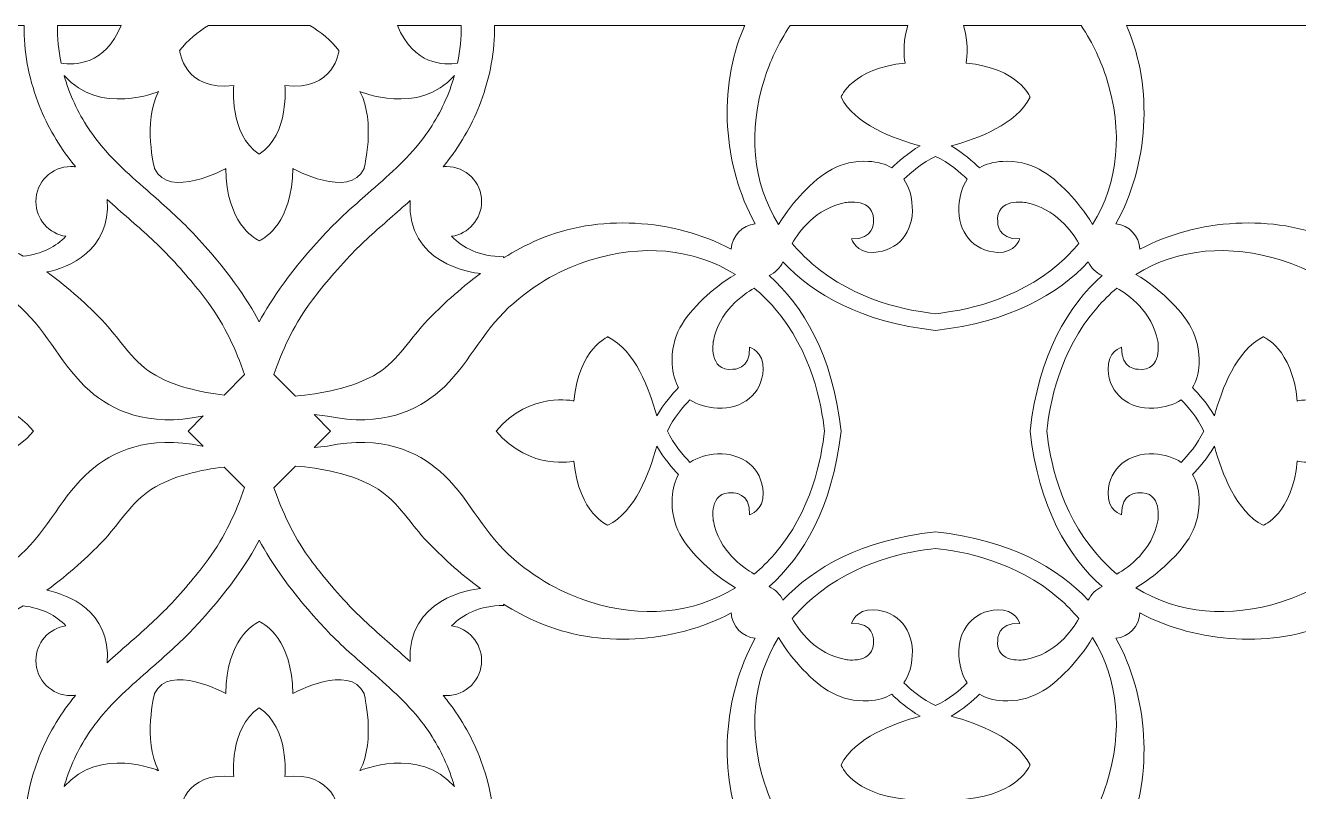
# Model space of a CAD drawing. Header units: millimetres. Extents: x -1200 to 1200, y -590 to 590.
# Drawn here: x -721 to -24, y 171 to 590 of the extents above; entities that cross this region are included whole.
import ezdxf

# ---------------------------------------------------------------- set-up
doc = ezdxf.new("R2010")
doc.units = ezdxf.units.MM
doc.header["$MEASUREMENT"] = 0
doc.layers.add('Layer 1', color=7, linetype='Continuous')

msp = doc.modelspace()

# ---------------------------------------------------------------- linework, layer by layer
at = {"layer": 'Layer 1', "color": 250, "lineweight": 20}
for points, knots in [([(-721.4459, 589.9783), (-721.4459, 589.9783), (-850.8181, 589.9783), (-850.8181, 589.9783), (-850.8181, 589.9783), (-850.2752, 588.7413), (-850.2752, 588.7413), (-835.7664, 555.27), (-838.8863, 511.9457), (-857.3866, 479.866), (-851.2138, 478.6219), (-846.426, 473.5326), (-845.6358, 467.2023), (-813.8704, 484.3388), (-772.0494, 486.8849), (-739.5324, 472.7819), (-733.4368, 470.1402), (-727.5884, 467.0619), (-722.0328, 463.7234), (-711.4188, 464.8515), (-703.9199, 469.0731), (-698.6175, 474.5997), (-707.9002, 475.9466), (-715.0311, 483.937), (-715.0311, 493.5927), (-715.0311, 504.1923), (-706.4388, 512.787), (-695.8423, 512.787), (-694.9799, 512.787), (-694.1307, 512.73), (-693.2989, 512.6202), (-694.207, 513.7117), (-695.0989, 514.8184), (-695.9714, 515.9445), (-703.6493, 525.8433), (-709.7185, 536.8153), (-714.008, 548.2592), (-719.0938, 561.8241), (-721.6626, 576.0574), (-721.4459, 589.9783)], [0, 0, 0, 0, 0.07692308, 0.07692308, 0.07692308, 0.15384615, 0.15384615, 0.15384615, 0.23076923, 0.23076923, 0.23076923, 0.30769231, 0.30769231, 0.30769231, 0.38461538, 0.38461538, 0.38461538, 0.46153846, 0.46153846, 0.46153846, 0.53846154, 0.53846154, 0.53846154, 0.61538462, 0.61538462, 0.61538462, 0.69230769, 0.69230769, 0.69230769, 0.76923077, 0.76923077, 0.76923077, 0.84615385, 0.84615385, 0.84615385, 0.92307692, 0.92307692, 0.92307692, 1, 1, 1, 1]), ([(-668.3338, 589.9783), (-668.3338, 589.9783), (-703.2335, 589.9783), (-703.2335, 589.9783), (-703.3626, 583.1882), (-702.6874, 576.2801), (-701.2544, 569.4209), (-693.9151, 568.189), (-677.2555, 568.1392), (-668.3338, 589.9783)], [0, 0, 0, 0, 0.33333333, 0.33333333, 0.33333333, 0.66666667, 0.66666667, 0.66666667, 1, 1, 1, 1]), ([(-565.0372, 589.9783), (-565.0372, 589.9783), (-620.4995, 589.9783), (-620.4995, 589.9783), (-626.3918, 586.3874), (-632.0653, 581.8851), (-636.3558, 576.3218), (-636.3558, 576.3218), (-634.1633, 553.8367), (-606.7493, 557.1265), (-606.7493, 557.1265), (-609.4585, 530.5501), (-592.7694, 519.4682), (-576.0802, 530.5501), (-578.7873, 557.1265), (-578.7873, 557.1265), (-551.3745, 553.8367), (-549.182, 576.3218), (-549.182, 576.3218), (-553.4725, 581.8851), (-559.1439, 586.3874), (-565.0372, 589.9783)], [0, 0, 0, 0, 0.14285714, 0.14285714, 0.14285714, 0.28571429, 0.28571429, 0.28571429, 0.42857143, 0.42857143, 0.42857143, 0.57142857, 0.57142857, 0.57142857, 0.71428571, 0.71428571, 0.71428571, 0.85714286, 0.85714286, 0.85714286, 1, 1, 1, 1]), ([(-482.3053, 589.9783), (-482.3053, 589.9783), (-517.2029, 589.9783), (-517.2029, 589.9783), (-508.2813, 568.1412), (-491.6246, 568.19), (-484.2843, 569.4209), (-482.8514, 576.2801), (-482.1761, 583.1882), (-482.3053, 589.9783)], [0, 0, 0, 0, 0.33333333, 0.33333333, 0.33333333, 0.66666667, 0.66666667, 0.66666667, 1, 1, 1, 1]), ([(-327.0975, 589.9783), (-327.0975, 589.9783), (-464.0928, 589.9783), (-464.0928, 589.9783), (-463.8761, 576.0574), (-466.444, 561.8241), (-471.5298, 548.2592), (-475.8203, 536.8153), (-481.8894, 525.8433), (-489.5663, 515.9445), (-490.4195, 514.8438), (-491.291, 513.7615), (-492.1748, 512.6965), (-491.5575, 512.7564), (-490.9311, 512.787), (-490.2985, 512.787), (-479.703, 512.787), (-471.1087, 504.1923), (-471.1087, 493.5927), (-471.1087, 483.937), (-478.2406, 475.9466), (-487.5212, 474.5997), (-481.4144, 468.2338), (-472.388, 463.5963), (-459.0467, 463.4304), (-459.0467, 463.4304), (-459.0975, 462.7366), (-459.0975, 462.7366), (-453.0629, 466.4557), (-446.6663, 469.8797), (-439.9748, 472.7819), (-407.6775, 486.7904), (-366.2012, 484.3724), (-334.5172, 467.5432), (-334.1206, 474.7778), (-328.5314, 480.6289), (-321.4158, 481.4335), (-339.1249, 513.3445), (-341.9124, 555.8122), (-327.6406, 588.7413), (-327.4616, 589.1543), (-327.2816, 589.5674), (-327.0975, 589.9783)], [0, 0, 0, 0, 0.07142857, 0.07142857, 0.07142857, 0.14285714, 0.14285714, 0.14285714, 0.21428571, 0.21428571, 0.21428571, 0.28571429, 0.28571429, 0.28571429, 0.35714286, 0.35714286, 0.35714286, 0.42857143, 0.42857143, 0.42857143, 0.5, 0.5, 0.5, 0.57142857, 0.57142857, 0.57142857, 0.64285714, 0.64285714, 0.64285714, 0.71428571, 0.71428571, 0.71428571, 0.78571429, 0.78571429, 0.78571429, 0.85714286, 0.85714286, 0.85714286, 0.92857143, 0.92857143, 0.92857143, 1, 1, 1, 1]), ([(-237.8805, 589.9783), (-237.8805, 589.9783), (-302.3206, 589.9783), (-302.3206, 589.9783), (-308.952, 580.0155), (-313.4094, 570.0495), (-316.3524, 560.6634), (-325.207, 532.435), (-323.0948, 504.3398), (-308.6053, 480.9728), (-304.4236, 488.0253), (-299.7466, 493.8134), (-295.3443, 498.4062), (-284.9134, 509.2887), (-275.0114, 516.2833), (-259.4277, 515.5895), (-254.407, 515.3646), (-250.1491, 514.1409), (-246.6751, 512.0729), (-243.2989, 515.3403), (-237.7544, 520.2108), (-231.2073, 524.0448), (-246.066, 528.1707), (-266.885, 535.8184), (-274.4297, 550.7291), (-274.4297, 550.7291), (-268.3982, 566.6336), (-239.3419, 569.3751), (-239.3419, 569.3751), (-241.5212, 578.516), (-237.8805, 589.9783)], [0, 0, 0, 0, 0.1, 0.1, 0.1, 0.2, 0.2, 0.2, 0.3, 0.3, 0.3, 0.4, 0.4, 0.4, 0.5, 0.5, 0.5, 0.6, 0.6, 0.6, 0.7, 0.7, 0.7, 0.8, 0.8, 0.8, 0.9, 0.9, 0.9, 1, 1, 1, 1]), ([(-143.0663, 589.9783), (-143.0663, 589.9783), (-207.5063, 589.9783), (-207.5063, 589.9783), (-203.8646, 578.516), (-206.0459, 569.3751), (-206.0459, 569.3751), (-176.9876, 566.6336), (-170.9572, 550.7291), (-170.9572, 550.7291), (-178.5019, 535.8184), (-199.3209, 528.1707), (-214.1796, 524.0448), (-207.6324, 520.2108), (-202.088, 515.3403), (-198.7127, 512.0729), (-195.2378, 514.1409), (-190.9798, 515.3646), (-185.9592, 515.5895), (-170.3754, 516.2833), (-160.4745, 509.2887), (-150.0436, 498.4062), (-145.6391, 493.8134), (-140.9632, 488.0253), (-136.7806, 480.9728), (-122.2921, 504.3398), (-120.1799, 532.435), (-129.0344, 560.6634), (-131.9785, 570.0495), (-136.4347, 580.0155), (-143.0663, 589.9783)], [0, 0, 0, 0, 0.1, 0.1, 0.1, 0.2, 0.2, 0.2, 0.3, 0.3, 0.3, 0.4, 0.4, 0.4, 0.5, 0.5, 0.5, 0.6, 0.6, 0.6, 0.7, 0.7, 0.7, 0.8, 0.8, 0.8, 0.9, 0.9, 0.9, 1, 1, 1, 1]), ([(18.7059, 589.9783), (18.7059, 589.9783), (-118.2894, 589.9783), (-118.2894, 589.9783), (-118.1053, 589.5674), (-117.9253, 589.1543), (-117.7463, 588.7413), (-103.4734, 555.8122), (-106.2619, 513.3445), (-123.971, 481.4335), (-116.8545, 480.6289), (-111.2663, 474.7778), (-110.8707, 467.5432), (-79.1846, 484.3724), (-37.7103, 486.7904), (-5.413, 472.7819), (1.2784, 469.8797), (7.676, 466.4557), (13.7106, 462.7366), (13.7106, 462.7366), (13.6598, 463.4304), (13.6598, 463.4304), (27.0032, 463.5963), (36.0286, 468.2338), (42.1344, 474.5997), (32.8527, 475.9466), (25.7208, 483.937), (25.7208, 493.5927), (25.7208, 504.1923), (34.3151, 512.787), (44.9107, 512.787), (45.5453, 512.787), (46.1716, 512.7564), (46.7879, 512.6965), (45.9042, 513.7615), (45.0327, 514.8438), (44.1794, 515.9445), (36.5025, 525.8433), (30.4334, 536.8153), (26.1429, 548.2592), (21.0571, 561.8241), (18.4903, 576.0574), (18.7059, 589.9783)], [0, 0, 0, 0, 0.07142857, 0.07142857, 0.07142857, 0.14285714, 0.14285714, 0.14285714, 0.21428571, 0.21428571, 0.21428571, 0.28571429, 0.28571429, 0.28571429, 0.35714286, 0.35714286, 0.35714286, 0.42857143, 0.42857143, 0.42857143, 0.5, 0.5, 0.5, 0.57142857, 0.57142857, 0.57142857, 0.64285714, 0.64285714, 0.64285714, 0.71428571, 0.71428571, 0.71428571, 0.78571429, 0.78571429, 0.78571429, 0.85714286, 0.85714286, 0.85714286, 0.92857143, 0.92857143, 0.92857143, 1, 1, 1, 1]), ([(-699.5724, 562.6034), (-680.1416, 540.2016), (-647.8697, 553.8367), (-647.8697, 553.8367), (-656.6419, 536.8356), (-650.0623, 511.608), (-650.0623, 511.608), (-642.3864, 494.6069), (-611.1355, 511.608), (-611.1355, 511.608), (-610.6453, 482.1171), (-596.0633, 473.7747), (-593.0409, 472.3598), (-593.0409, 472.3598), (-593.0409, 472.1228), (-593.0409, 472.1228), (-593.0409, 472.1228), (-592.9463, 472.1573), (-592.7694, 472.2346), (-592.5924, 472.1573), (-592.4958, 472.1228), (-592.4958, 472.1228), (-592.4958, 472.1228), (-592.4958, 472.3598), (-592.4958, 472.3598), (-589.4735, 473.7747), (-574.8925, 482.1171), (-574.4013, 511.608), (-574.4013, 511.608), (-543.1504, 494.6069), (-535.4745, 511.608), (-535.4745, 511.608), (-528.8958, 536.8356), (-537.667, 553.8367), (-537.667, 553.8367), (-505.3972, 540.2016), (-485.9643, 562.6002), (-486.726, 559.9188), (-487.6026, 557.2537), (-488.5921, 554.6139), (-492.2307, 544.9114), (-497.408, 535.5661), (-503.9877, 527.0833), (-512.1426, 516.567), (-522.732, 507.2908), (-533.3165, 498.0227), (-541.2833, 491.0465), (-549.2511, 484.0662), (-556.4501, 476.4247), (-575.2636, 456.447), (-586.3016, 439.9728), (-592.7694, 427.7659), (-599.2352, 439.9728), (-610.2751, 456.447), (-629.0877, 476.4247), (-636.2867, 484.0662), (-644.2534, 491.0465), (-652.2202, 498.0227), (-662.8046, 507.2908), (-673.3972, 516.568), (-681.5511, 527.0833), (-688.1297, 535.5661), (-693.308, 544.9114), (-696.9457, 554.6139), (-697.9361, 557.2537), (-698.8108, 559.9198), (-699.5724, 562.6034)], [0, 0, 0, 0, 0.04545455, 0.04545455, 0.04545455, 0.09090909, 0.09090909, 0.09090909, 0.13636364, 0.13636364, 0.13636364, 0.18181818, 0.18181818, 0.18181818, 0.22727273, 0.22727273, 0.22727273, 0.27272727, 0.27272727, 0.27272727, 0.31818182, 0.31818182, 0.31818182, 0.36363636, 0.36363636, 0.36363636, 0.40909091, 0.40909091, 0.40909091, 0.45454545, 0.45454545, 0.45454545, 0.5, 0.5, 0.5, 0.54545455, 0.54545455, 0.54545455, 0.59090909, 0.59090909, 0.59090909, 0.63636364, 0.63636364, 0.63636364, 0.68181818, 0.68181818, 0.68181818, 0.72727273, 0.72727273, 0.72727273, 0.77272727, 0.77272727, 0.77272727, 0.81818182, 0.81818182, 0.81818182, 0.86363636, 0.86363636, 0.86363636, 0.90909091, 0.90909091, 0.90909091, 0.95454545, 0.95454545, 0.95454545, 1, 1, 1, 1]), ([(-222.6934, 518.2628), (-215.5311, 515.0097), (-209.0805, 509.4463), (-205.3452, 505.8433), (-208.0951, 501.8333), (-209.6419, 496.739), (-209.948, 490.839), (-210.6599, 477.0655), (-202.3382, 466.4435), (-188.7996, 465.8057), (-178.9697, 465.3418), (-176.6552, 473.2336), (-176.6552, 473.2336), (-188.9928, 472.6843), (-188.7181, 482.3115), (-188.7181, 482.3115), (-189.8145, 496.0635), (-173.3642, 493.0382), (-173.3642, 493.0382), (-157.1073, 489.9794), (-147.9324, 477.1022), (-144.2694, 470.6396), (-147.5093, 466.7772), (-151.1378, 463.0825), (-155.1731, 459.5852), (-178.8223, 439.0899), (-208.3748, 433.669), (-222.6934, 432.2377), (-237.013, 433.669), (-266.5656, 439.0899), (-290.2138, 459.5852), (-294.249, 463.0825), (-297.8785, 466.7772), (-301.1165, 470.6396), (-297.4544, 477.1022), (-288.2785, 489.9794), (-272.0216, 493.0382), (-272.0216, 493.0382), (-255.5724, 496.0635), (-256.6686, 482.3115), (-256.6686, 482.3115), (-256.393, 472.6843), (-268.7317, 473.2336), (-268.7317, 473.2336), (-266.4182, 465.3418), (-256.5873, 465.8057), (-243.0476, 466.4435), (-234.726, 477.0655), (-235.4389, 490.839), (-235.7449, 496.739), (-237.2928, 501.8333), (-240.0426, 505.8433), (-236.3064, 509.4463), (-229.8547, 515.0097), (-222.6934, 518.2628)], [0, 0, 0, 0, 0.05555556, 0.05555556, 0.05555556, 0.11111111, 0.11111111, 0.11111111, 0.16666667, 0.16666667, 0.16666667, 0.22222222, 0.22222222, 0.22222222, 0.27777778, 0.27777778, 0.27777778, 0.33333333, 0.33333333, 0.33333333, 0.38888889, 0.38888889, 0.38888889, 0.44444444, 0.44444444, 0.44444444, 0.5, 0.5, 0.5, 0.55555556, 0.55555556, 0.55555556, 0.61111111, 0.61111111, 0.61111111, 0.66666667, 0.66666667, 0.66666667, 0.72222222, 0.72222222, 0.72222222, 0.77777778, 0.77777778, 0.77777778, 0.83333333, 0.83333333, 0.83333333, 0.88888889, 0.88888889, 0.88888889, 0.94444444, 0.94444444, 0.94444444, 1, 1, 1, 1]), ([(-708.9691, 455.0616), (-696.6568, 446.1353), (-686.347, 436.4898), (-678.7748, 428.6347), (-670.1063, 419.6402), (-662.3989, 406.5483), (-651.8043, 399.8661), (-640.0067, 392.4229), (-624.3507, 389.1494), (-612.0436, 387.7192), (-612.0436, 387.7192), (-600.792, 398.974), (-600.792, 398.974), (-605.705, 412.5908), (-611.3074, 425.465), (-620.8158, 438.3727), (-626.2809, 445.7925), (-633.3142, 454.316), (-642.366, 463.9279), (-649.0829, 471.0607), (-656.649, 477.686), (-664.2141, 484.3134), (-668.1609, 487.769), (-672.1076, 491.2266), (-675.967, 494.7727), (-674.1121, 466.1037), (-697.5406, 457.5324), (-708.9691, 455.0616)], [0, 0, 0, 0, 0.11111111, 0.11111111, 0.11111111, 0.22222222, 0.22222222, 0.22222222, 0.33333333, 0.33333333, 0.33333333, 0.44444444, 0.44444444, 0.44444444, 0.55555556, 0.55555556, 0.55555556, 0.66666667, 0.66666667, 0.66666667, 0.77777778, 0.77777778, 0.77777778, 0.88888889, 0.88888889, 0.88888889, 1, 1, 1, 1]), ([(-584.7721, 399.0014), (-584.7721, 399.0014), (-572.9511, 387.177), (-572.9511, 387.177), (-560.1405, 388.2268), (-541.3422, 391.2613), (-527.7029, 399.8661), (-517.1083, 406.5483), (-509.4009, 419.6402), (-500.7314, 428.6347), (-493.4124, 436.2274), (-483.5348, 445.4944), (-471.7626, 454.1674), (-476.9989, 454.7208), (-512.043, 459.7236), (-510.2043, 494.1898), (-513.8623, 490.8471), (-517.5924, 487.5808), (-521.3226, 484.3134), (-528.8876, 477.686), (-536.4537, 471.0607), (-543.1717, 463.9279), (-552.8267, 453.6761), (-560.1873, 444.6593), (-565.7958, 436.9028), (-574.7033, 424.5799), (-580.0718, 412.0994), (-584.7721, 399.0014)], [0, 0, 0, 0, 0.11111111, 0.11111111, 0.11111111, 0.22222222, 0.22222222, 0.22222222, 0.33333333, 0.33333333, 0.33333333, 0.44444444, 0.44444444, 0.44444444, 0.55555556, 0.55555556, 0.55555556, 0.66666667, 0.66666667, 0.66666667, 0.77777778, 0.77777778, 0.77777778, 0.88888889, 0.88888889, 0.88888889, 1, 1, 1, 1]), ([(-631.7531, 368.0061), (-631.7531, 368.0061), (-623.468, 359.7176), (-623.468, 359.7176), (-623.468, 359.7176), (-624.0202, 359.7786), (-624.0202, 359.7786), (-653.7273, 366.1882), (-673.5355, 356.5), (-685.5751, 346.0103), (-700.3178, 333.1655), (-708.3548, 314.0821), (-723.1758, 300.4541), (-737.9683, 286.8465), (-753.4443, 278.9608), (-767.6012, 274.5186), (-795.8215, 265.6624), (-823.9087, 267.7742), (-847.2701, 282.2689), (-840.2185, 286.4518), (-834.4341, 291.1301), (-829.8416, 295.5337), (-818.9613, 305.9675), (-811.9707, 315.8714), (-812.6623, 331.4586), (-812.887, 336.4828), (-814.1104, 340.741), (-816.1788, 344.2179), (-812.9125, 347.5941), (-808.0443, 353.1391), (-804.2094, 359.6881), (-800.0856, 344.8252), (-792.4403, 324.0002), (-777.5328, 316.4533), (-777.5328, 316.4533), (-761.6337, 322.4876), (-758.8921, 351.5522), (-758.8921, 351.5522), (-735.2012, 345.8862), (-716.2708, 368.0061), (-735.2012, 390.1249), (-758.8921, 384.4569), (-758.8921, 384.4569), (-761.6337, 413.5235), (-777.5328, 419.5579), (-777.5328, 419.5579), (-792.4403, 412.0109), (-800.0856, 391.1859), (-804.2094, 376.323), (-808.0443, 382.872), (-812.9125, 388.416), (-816.1788, 391.7922), (-814.1104, 395.2702), (-812.887, 399.5273), (-812.6623, 404.5505), (-811.9707, 420.1387), (-818.9613, 430.0436), (-829.8416, 440.4764), (-834.4341, 444.881), (-840.2185, 449.5593), (-847.2701, 453.7422), (-823.9087, 468.2369), (-795.8215, 470.3487), (-767.6012, 461.4926), (-753.4443, 457.0503), (-737.9683, 449.1646), (-723.1758, 435.557), (-708.3548, 421.929), (-700.3178, 402.8456), (-685.5751, 389.9998), (-673.5355, 379.5111), (-653.7273, 369.8229), (-624.0202, 376.2305), (-624.0202, 376.2305), (-623.468, 376.2935), (-623.468, 376.2935), (-623.468, 376.2935), (-631.7531, 368.0061), (-631.7531, 368.0061)], [0, 0, 0, 0, 0.03846154, 0.03846154, 0.03846154, 0.07692308, 0.07692308, 0.07692308, 0.11538462, 0.11538462, 0.11538462, 0.15384615, 0.15384615, 0.15384615, 0.19230769, 0.19230769, 0.19230769, 0.23076923, 0.23076923, 0.23076923, 0.26923077, 0.26923077, 0.26923077, 0.30769231, 0.30769231, 0.30769231, 0.34615385, 0.34615385, 0.34615385, 0.38461538, 0.38461538, 0.38461538, 0.42307692, 0.42307692, 0.42307692, 0.46153846, 0.46153846, 0.46153846, 0.5, 0.5, 0.5, 0.53846154, 0.53846154, 0.53846154, 0.57692308, 0.57692308, 0.57692308, 0.61538462, 0.61538462, 0.61538462, 0.65384615, 0.65384615, 0.65384615, 0.69230769, 0.69230769, 0.69230769, 0.73076923, 0.73076923, 0.73076923, 0.76923077, 0.76923077, 0.76923077, 0.80769231, 0.80769231, 0.80769231, 0.84615385, 0.84615385, 0.84615385, 0.88461538, 0.88461538, 0.88461538, 0.92307692, 0.92307692, 0.92307692, 0.96153846, 0.96153846, 0.96153846, 1, 1, 1, 1]), ([(-463.2345, 368.0061), (-444.306, 345.8862), (-420.6151, 351.5522), (-420.6151, 351.5522), (-417.8744, 322.4876), (-401.9744, 316.4533), (-401.9744, 316.4533), (-387.066, 324.0002), (-379.4226, 344.8252), (-375.2969, 359.6881), (-371.4629, 353.1391), (-366.5947, 347.5941), (-363.3284, 344.2179), (-365.3948, 340.741), (-366.6213, 336.4828), (-366.8449, 331.4586), (-367.5385, 315.8714), (-360.5459, 305.9675), (-349.6656, 295.5337), (-345.0731, 291.1301), (-339.2887, 286.4518), (-332.2382, 282.2689), (-355.5976, 267.7742), (-383.6857, 265.6624), (-411.905, 274.5186), (-426.0619, 278.9608), (-441.5379, 286.8465), (-456.3314, 300.4541), (-471.1535, 314.0821), (-479.1894, 333.1655), (-493.932, 346.0103), (-505.9727, 356.5), (-525.7778, 366.1882), (-555.487, 359.7786), (-555.487, 359.7786), (-562.8243, 358.9628), (-562.8243, 358.9628), (-562.8243, 358.9628), (-553.7857, 368.0061), (-553.7857, 368.0061), (-553.7857, 368.0061), (-562.8243, 377.0463), (-562.8243, 377.0463), (-562.8243, 377.0463), (-555.487, 376.2305), (-555.487, 376.2305), (-525.7778, 369.8229), (-505.9727, 379.5111), (-493.932, 389.9998), (-479.1894, 402.8456), (-471.1535, 421.929), (-456.3314, 435.557), (-441.5379, 449.1646), (-426.0619, 457.0503), (-411.905, 461.4926), (-383.6857, 470.3487), (-355.5976, 468.2369), (-332.2382, 453.7422), (-339.2887, 449.5593), (-345.0731, 444.881), (-349.6656, 440.4764), (-360.5459, 430.0436), (-367.5385, 420.1387), (-366.8449, 404.5505), (-366.6213, 399.5273), (-365.3948, 395.2702), (-363.3284, 391.7922), (-366.5947, 388.416), (-371.4629, 382.872), (-375.2969, 376.323), (-379.4226, 391.1859), (-387.066, 412.0109), (-401.9744, 419.5579), (-401.9744, 419.5579), (-417.8744, 413.5235), (-420.6151, 384.4569), (-420.6151, 384.4569), (-444.306, 390.1249), (-463.2345, 368.0061)], [0, 0, 0, 0, 0.03846154, 0.03846154, 0.03846154, 0.07692308, 0.07692308, 0.07692308, 0.11538462, 0.11538462, 0.11538462, 0.15384615, 0.15384615, 0.15384615, 0.19230769, 0.19230769, 0.19230769, 0.23076923, 0.23076923, 0.23076923, 0.26923077, 0.26923077, 0.26923077, 0.30769231, 0.30769231, 0.30769231, 0.34615385, 0.34615385, 0.34615385, 0.38461538, 0.38461538, 0.38461538, 0.42307692, 0.42307692, 0.42307692, 0.46153846, 0.46153846, 0.46153846, 0.5, 0.5, 0.5, 0.53846154, 0.53846154, 0.53846154, 0.57692308, 0.57692308, 0.57692308, 0.61538462, 0.61538462, 0.61538462, 0.65384615, 0.65384615, 0.65384615, 0.69230769, 0.69230769, 0.69230769, 0.73076923, 0.73076923, 0.73076923, 0.76923077, 0.76923077, 0.76923077, 0.80769231, 0.80769231, 0.80769231, 0.84615385, 0.84615385, 0.84615385, 0.88461538, 0.88461538, 0.88461538, 0.92307692, 0.92307692, 0.92307692, 0.96153846, 0.96153846, 0.96153846, 1, 1, 1, 1]), ([(17.8486, 368.0061), (-1.0809, 345.8862), (-24.7717, 351.5522), (-24.7717, 351.5522), (-27.5124, 322.4876), (-43.4134, 316.4533), (-43.4134, 316.4533), (-58.3209, 324.0002), (-65.9653, 344.8252), (-70.09, 359.6881), (-73.9239, 353.1391), (-78.792, 347.5941), (-82.0585, 344.2179), (-79.9911, 340.741), (-78.7667, 336.4828), (-78.5429, 331.4586), (-77.8483, 315.8714), (-84.8409, 305.9675), (-95.7202, 295.5337), (-100.3127, 291.1301), (-106.0971, 286.4518), (-113.1497, 282.2689), (-89.7893, 267.7742), (-61.7012, 265.6624), (-33.4809, 274.5186), (-19.3239, 278.9608), (-3.848, 286.8465), (10.9446, 300.4541), (25.7666, 314.0821), (33.8025, 333.1655), (48.5452, 346.0103), (60.5849, 356.5), (80.392, 366.1882), (110.1011, 359.7786), (110.1011, 359.7786), (117.4364, 358.9628), (117.4364, 358.9628), (117.4364, 358.9628), (108.3988, 368.0061), (108.3988, 368.0061), (108.3988, 368.0061), (117.4364, 377.0463), (117.4364, 377.0463), (117.4364, 377.0463), (110.1011, 376.2305), (110.1011, 376.2305), (80.392, 369.8229), (60.5849, 379.5111), (48.5452, 389.9998), (33.8025, 402.8456), (25.7666, 421.929), (10.9446, 435.557), (-3.848, 449.1646), (-19.3239, 457.0503), (-33.4809, 461.4926), (-61.7012, 470.3487), (-89.7893, 468.2369), (-113.1497, 453.7422), (-106.0971, 449.5593), (-100.3127, 444.881), (-95.7202, 440.4764), (-84.8409, 430.0436), (-77.8483, 420.1387), (-78.5429, 404.5505), (-78.7667, 399.5273), (-79.9911, 395.2702), (-82.0585, 391.7922), (-78.792, 388.416), (-73.9239, 382.872), (-70.09, 376.323), (-65.9653, 391.1859), (-58.3209, 412.0109), (-43.4134, 419.5579), (-43.4134, 419.5579), (-27.5124, 413.5235), (-24.7717, 384.4569), (-24.7717, 384.4569), (-1.0809, 390.1249), (17.8486, 368.0061)], [0, 0, 0, 0, 0.03846154, 0.03846154, 0.03846154, 0.07692308, 0.07692308, 0.07692308, 0.11538462, 0.11538462, 0.11538462, 0.15384615, 0.15384615, 0.15384615, 0.19230769, 0.19230769, 0.19230769, 0.23076923, 0.23076923, 0.23076923, 0.26923077, 0.26923077, 0.26923077, 0.30769231, 0.30769231, 0.30769231, 0.34615385, 0.34615385, 0.34615385, 0.38461538, 0.38461538, 0.38461538, 0.42307692, 0.42307692, 0.42307692, 0.46153846, 0.46153846, 0.46153846, 0.5, 0.5, 0.5, 0.53846154, 0.53846154, 0.53846154, 0.57692308, 0.57692308, 0.57692308, 0.61538462, 0.61538462, 0.61538462, 0.65384615, 0.65384615, 0.65384615, 0.69230769, 0.69230769, 0.69230769, 0.73076923, 0.73076923, 0.73076923, 0.76923077, 0.76923077, 0.76923077, 0.80769231, 0.80769231, 0.80769231, 0.84615385, 0.84615385, 0.84615385, 0.88461538, 0.88461538, 0.88461538, 0.92307692, 0.92307692, 0.92307692, 0.96153846, 0.96153846, 0.96153846, 1, 1, 1, 1]), ([(-222.6934, 312.8838), (-181.9046, 308.4028), (-155.8189, 293.1524), (-139.1388, 275.3975), (-137.6308, 278.7248), (-134.9267, 281.3951), (-131.5768, 282.8599), (-150.1127, 299.4257), (-166.2883, 325.8536), (-170.9572, 368.0061), (-166.2883, 410.1575), (-150.1127, 436.5854), (-131.5768, 453.1502), (-134.9267, 454.6171), (-137.6308, 457.2863), (-139.1388, 460.6137), (-155.8189, 442.8588), (-181.9046, 427.6083), (-222.6934, 423.1273), (-263.4812, 427.6083), (-289.567, 442.8588), (-306.249, 460.6137), (-307.7572, 457.2863), (-310.4602, 454.6171), (-313.81, 453.1502), (-295.2751, 436.5854), (-279.0985, 410.1575), (-274.4307, 368.0061), (-279.0985, 325.8536), (-295.2751, 299.4257), (-313.81, 282.8599), (-310.4602, 281.3951), (-307.7572, 278.7248), (-306.249, 275.3975), (-289.567, 293.1524), (-263.4812, 308.4028), (-222.6934, 312.8838)], [0, 0, 0, 0, 0.08333333, 0.08333333, 0.08333333, 0.16666667, 0.16666667, 0.16666667, 0.25, 0.25, 0.25, 0.33333333, 0.33333333, 0.33333333, 0.41666667, 0.41666667, 0.41666667, 0.5, 0.5, 0.5, 0.58333333, 0.58333333, 0.58333333, 0.66666667, 0.66666667, 0.66666667, 0.75, 0.75, 0.75, 0.83333333, 0.83333333, 0.83333333, 0.91666667, 0.91666667, 0.91666667, 1, 1, 1, 1]), ([(-283.5375, 368.0061), (-284.9989, 353.607), (-290.4609, 324.2108), (-310.8558, 300.6647), (-314.3531, 296.6293), (-318.0456, 292.9987), (-321.908, 289.7599), (-328.3687, 293.4219), (-341.2422, 302.6015), (-344.3002, 318.8632), (-344.3002, 318.8632), (-347.3236, 335.318), (-333.5755, 334.2194), (-333.5755, 334.2194), (-323.9501, 334.4961), (-324.5002, 322.1539), (-324.5002, 322.1539), (-316.6117, 324.4682), (-317.0745, 334.3008), (-317.7131, 347.8443), (-328.3311, 356.1694), (-342.1016, 355.4553), (-347.9988, 355.1502), (-353.0907, 353.6019), (-357.1016, 350.8524), (-360.6701, 354.5541), (-366.1605, 360.922), (-369.4239, 368.0061), (-366.1605, 375.0881), (-360.6701, 381.4581), (-357.1016, 385.1578), (-353.0907, 382.4092), (-347.9988, 380.8609), (-342.1016, 380.5547), (-328.3311, 379.8417), (-317.7131, 388.1668), (-317.0745, 401.7093), (-316.6117, 411.543), (-324.5002, 413.8572), (-324.5002, 413.8572), (-323.9501, 401.515), (-333.5755, 401.7907), (-333.5755, 401.7907), (-347.3236, 400.6931), (-344.3002, 417.148), (-344.3002, 417.148), (-341.2422, 433.4096), (-328.3687, 442.5871), (-321.908, 446.2512), (-318.0456, 443.0124), (-314.3531, 439.3808), (-310.8558, 435.3454), (-290.4609, 411.7993), (-284.9989, 382.4041), (-283.5375, 368.0061)], [0, 0, 0, 0, 0.05555556, 0.05555556, 0.05555556, 0.11111111, 0.11111111, 0.11111111, 0.16666667, 0.16666667, 0.16666667, 0.22222222, 0.22222222, 0.22222222, 0.27777778, 0.27777778, 0.27777778, 0.33333333, 0.33333333, 0.33333333, 0.38888889, 0.38888889, 0.38888889, 0.44444444, 0.44444444, 0.44444444, 0.5, 0.5, 0.5, 0.55555556, 0.55555556, 0.55555556, 0.61111111, 0.61111111, 0.61111111, 0.66666667, 0.66666667, 0.66666667, 0.72222222, 0.72222222, 0.72222222, 0.77777778, 0.77777778, 0.77777778, 0.83333333, 0.83333333, 0.83333333, 0.88888889, 0.88888889, 0.88888889, 0.94444444, 0.94444444, 0.94444444, 1, 1, 1, 1]), ([(-161.8504, 368.0061), (-160.388, 353.607), (-154.925, 324.2108), (-134.5311, 300.6647), (-131.0348, 296.6293), (-127.3412, 292.9987), (-123.4798, 289.7599), (-117.0192, 293.4219), (-104.1456, 302.6015), (-101.0877, 318.8632), (-101.0877, 318.8632), (-98.0633, 335.318), (-111.8124, 334.2194), (-111.8124, 334.2194), (-121.4358, 334.4961), (-120.8867, 322.1539), (-120.8867, 322.1539), (-128.7761, 324.4682), (-128.3134, 334.3008), (-127.6727, 347.8443), (-117.0558, 356.1694), (-103.2863, 355.4553), (-97.388, 355.1502), (-92.2951, 353.6019), (-88.2863, 350.8524), (-84.7179, 354.5541), (-79.2264, 360.922), (-75.9619, 368.0061), (-79.2264, 375.0881), (-84.7179, 381.4581), (-88.2863, 385.1578), (-92.2951, 382.4092), (-97.388, 380.8609), (-103.2863, 380.5547), (-117.0558, 379.8417), (-127.6727, 388.1668), (-128.3134, 401.7093), (-128.7761, 411.543), (-120.8867, 413.8572), (-120.8867, 413.8572), (-121.4358, 401.515), (-111.8124, 401.7907), (-111.8124, 401.7907), (-98.0633, 400.6931), (-101.0877, 417.148), (-101.0877, 417.148), (-104.1456, 433.4096), (-117.0192, 442.5871), (-123.4798, 446.2512), (-127.3412, 443.0124), (-131.0348, 439.3808), (-134.5311, 435.3454), (-154.925, 411.7993), (-160.388, 382.4041), (-161.8504, 368.0061)], [0, 0, 0, 0, 0.05555556, 0.05555556, 0.05555556, 0.11111111, 0.11111111, 0.11111111, 0.16666667, 0.16666667, 0.16666667, 0.22222222, 0.22222222, 0.22222222, 0.27777778, 0.27777778, 0.27777778, 0.33333333, 0.33333333, 0.33333333, 0.38888889, 0.38888889, 0.38888889, 0.44444444, 0.44444444, 0.44444444, 0.5, 0.5, 0.5, 0.55555556, 0.55555556, 0.55555556, 0.61111111, 0.61111111, 0.61111111, 0.66666667, 0.66666667, 0.66666667, 0.72222222, 0.72222222, 0.72222222, 0.77777778, 0.77777778, 0.77777778, 0.83333333, 0.83333333, 0.83333333, 0.88888889, 0.88888889, 0.88888889, 0.94444444, 0.94444444, 0.94444444, 1, 1, 1, 1]), ([(-584.7721, 337.0097), (-584.7721, 337.0097), (-572.9511, 348.8341), (-572.9511, 348.8341), (-560.1405, 347.7843), (-541.3422, 344.7499), (-527.7029, 336.145), (-517.1083, 329.4628), (-509.4009, 316.3709), (-500.7314, 307.3764), (-493.4124, 299.7838), (-483.5348, 290.5167), (-471.7626, 281.8426), (-476.9989, 281.2903), (-512.043, 276.2865), (-510.2043, 241.8213), (-513.8623, 245.1629), (-517.5924, 248.4303), (-521.3226, 251.6977), (-528.8876, 258.324), (-536.4537, 264.9504), (-543.1717, 272.0833), (-552.8267, 282.335), (-560.1873, 291.3508), (-565.7958, 299.1083), (-574.7033, 311.4301), (-580.0718, 323.9097), (-584.7721, 337.0097)], [0, 0, 0, 0, 0.11111111, 0.11111111, 0.11111111, 0.22222222, 0.22222222, 0.22222222, 0.33333333, 0.33333333, 0.33333333, 0.44444444, 0.44444444, 0.44444444, 0.55555556, 0.55555556, 0.55555556, 0.66666667, 0.66666667, 0.66666667, 0.77777778, 0.77777778, 0.77777778, 0.88888889, 0.88888889, 0.88888889, 1, 1, 1, 1]), ([(-708.9691, 280.9495), (-696.6568, 289.8758), (-686.347, 299.5213), (-678.7748, 307.3764), (-670.1063, 316.3709), (-662.3989, 329.4628), (-651.8043, 336.145), (-640.0067, 343.5882), (-624.3507, 346.8617), (-612.0436, 348.292), (-612.0436, 348.292), (-600.792, 337.0362), (-600.792, 337.0362), (-605.705, 323.4204), (-611.3074, 310.5462), (-620.8158, 297.6384), (-626.2809, 290.2186), (-633.3142, 281.6951), (-642.366, 272.0833), (-649.0829, 264.9504), (-656.649, 258.324), (-664.2141, 251.6977), (-668.1609, 248.2421), (-672.1076, 244.7845), (-675.967, 241.2395), (-674.1121, 269.9063), (-697.5406, 278.4787), (-708.9691, 280.9495)], [0, 0, 0, 0, 0.11111111, 0.11111111, 0.11111111, 0.22222222, 0.22222222, 0.22222222, 0.33333333, 0.33333333, 0.33333333, 0.44444444, 0.44444444, 0.44444444, 0.55555556, 0.55555556, 0.55555556, 0.66666667, 0.66666667, 0.66666667, 0.77777778, 0.77777778, 0.77777778, 0.88888889, 0.88888889, 0.88888889, 1, 1, 1, 1]), ([(-699.5724, 173.4078), (-680.1416, 195.8085), (-647.8697, 182.1744), (-647.8697, 182.1744), (-656.6419, 199.1755), (-650.0623, 224.4031), (-650.0623, 224.4031), (-642.3864, 241.4042), (-611.1355, 224.4031), (-611.1355, 224.4031), (-610.6453, 253.8929), (-596.0633, 262.2364), (-593.0409, 263.6513), (-593.0409, 263.6513), (-593.0409, 263.8874), (-593.0409, 263.8874), (-593.0409, 263.8874), (-592.9463, 263.8538), (-592.7694, 263.7754), (-592.5924, 263.8538), (-592.4958, 263.8874), (-592.4958, 263.8874), (-592.4958, 263.8874), (-592.4958, 263.6513), (-592.4958, 263.6513), (-589.4735, 262.2364), (-574.8925, 253.8929), (-574.4013, 224.4031), (-574.4013, 224.4031), (-543.1504, 241.4042), (-535.4745, 224.4031), (-535.4745, 224.4031), (-528.8958, 199.1755), (-537.667, 182.1744), (-537.667, 182.1744), (-505.3972, 195.8085), (-485.9643, 173.4098), (-486.726, 176.0923), (-487.6026, 178.7574), (-488.5921, 181.3972), (-492.2307, 191.0986), (-497.408, 200.4451), (-503.9877, 208.9278), (-512.1426, 219.4441), (-522.732, 228.7203), (-533.3165, 237.9884), (-541.2833, 244.9646), (-549.2511, 251.9439), (-556.4501, 259.5864), (-575.2636, 279.5641), (-586.3016, 296.0383), (-592.7694, 308.2452), (-599.2352, 296.0383), (-610.2751, 279.5641), (-629.0877, 259.5864), (-636.2867, 251.9439), (-644.2534, 244.9646), (-652.2202, 237.9884), (-662.8046, 228.7203), (-673.3972, 219.4431), (-681.5511, 208.9278), (-688.1297, 200.4451), (-693.308, 191.0986), (-696.9457, 181.3972), (-697.9361, 178.7574), (-698.8108, 176.0913), (-699.5724, 173.4078)], [0, 0, 0, 0, 0.04545455, 0.04545455, 0.04545455, 0.09090909, 0.09090909, 0.09090909, 0.13636364, 0.13636364, 0.13636364, 0.18181818, 0.18181818, 0.18181818, 0.22727273, 0.22727273, 0.22727273, 0.27272727, 0.27272727, 0.27272727, 0.31818182, 0.31818182, 0.31818182, 0.36363636, 0.36363636, 0.36363636, 0.40909091, 0.40909091, 0.40909091, 0.45454545, 0.45454545, 0.45454545, 0.5, 0.5, 0.5, 0.54545455, 0.54545455, 0.54545455, 0.59090909, 0.59090909, 0.59090909, 0.63636364, 0.63636364, 0.63636364, 0.68181818, 0.68181818, 0.68181818, 0.72727273, 0.72727273, 0.72727273, 0.77272727, 0.77272727, 0.77272727, 0.81818182, 0.81818182, 0.81818182, 0.86363636, 0.86363636, 0.86363636, 0.90909091, 0.90909091, 0.90909091, 0.95454545, 0.95454545, 0.95454545, 1, 1, 1, 1]), ([(-222.6934, 217.7483), (-215.5311, 221.0014), (-209.0805, 226.5658), (-205.3452, 230.1678), (-208.0951, 234.1778), (-209.6419, 239.2721), (-209.948, 245.1711), (-210.6599, 258.9456), (-202.3382, 269.5666), (-188.7996, 270.2054), (-178.9697, 270.6683), (-176.6552, 262.7776), (-176.6552, 262.7776), (-188.9928, 263.3268), (-188.7181, 253.6997), (-188.7181, 253.6997), (-189.8145, 239.9476), (-173.3642, 242.9729), (-173.3642, 242.9729), (-157.1073, 246.0307), (-147.9324, 258.908), (-144.2694, 265.3715), (-147.5093, 269.2339), (-151.1378, 272.9286), (-155.1731, 276.4259), (-178.8223, 296.9212), (-208.3748, 302.3421), (-222.6934, 303.7734), (-237.013, 302.3421), (-266.5656, 296.9212), (-290.2138, 276.4259), (-294.249, 272.9286), (-297.8785, 269.2339), (-301.1165, 265.3715), (-297.4544, 258.908), (-288.2785, 246.0307), (-272.0216, 242.9729), (-272.0216, 242.9729), (-255.5724, 239.9476), (-256.6686, 253.6997), (-256.6686, 253.6997), (-256.393, 263.3268), (-268.7317, 262.7776), (-268.7317, 262.7776), (-266.4182, 270.6683), (-256.5873, 270.2054), (-243.0476, 269.5666), (-234.726, 258.9456), (-235.4389, 245.1711), (-235.7449, 239.2721), (-237.2928, 234.1778), (-240.0426, 230.1678), (-236.3064, 226.5658), (-229.8547, 221.0014), (-222.6934, 217.7483)], [0, 0, 0, 0, 0.05555556, 0.05555556, 0.05555556, 0.11111111, 0.11111111, 0.11111111, 0.16666667, 0.16666667, 0.16666667, 0.22222222, 0.22222222, 0.22222222, 0.27777778, 0.27777778, 0.27777778, 0.33333333, 0.33333333, 0.33333333, 0.38888889, 0.38888889, 0.38888889, 0.44444444, 0.44444444, 0.44444444, 0.5, 0.5, 0.5, 0.55555556, 0.55555556, 0.55555556, 0.61111111, 0.61111111, 0.61111111, 0.66666667, 0.66666667, 0.66666667, 0.72222222, 0.72222222, 0.72222222, 0.77777778, 0.77777778, 0.77777778, 0.83333333, 0.83333333, 0.83333333, 0.88888889, 0.88888889, 0.88888889, 0.94444444, 0.94444444, 0.94444444, 1, 1, 1, 1]), ([(-857.3866, 256.1451), (-851.2138, 257.3892), (-846.426, 262.4785), (-845.6358, 268.8088), (-813.8704, 251.6723), (-772.0494, 249.1262), (-739.5324, 263.2292), (-733.4368, 265.871), (-727.5884, 268.9492), (-722.0328, 272.2867), (-711.4188, 271.1596), (-703.9199, 266.9371), (-698.6175, 261.4103), (-707.9002, 260.0645), (-715.0311, 252.0742), (-715.0311, 242.4175), (-715.0311, 231.8188), (-706.4388, 223.2231), (-695.8423, 223.2231), (-694.9799, 223.2231), (-694.1307, 223.2811), (-693.2989, 223.391), (-694.207, 222.2994), (-695.0989, 221.1917), (-695.9714, 220.0666), (-703.6493, 210.1668), (-709.7185, 199.1959), (-714.008, 187.7509), (-721.3545, 168.1598), (-723.4473, 147.1711), (-719.4864, 127.7448), (-718.8863, 124.803), (-718.146, 121.8967), (-717.2684, 119.0352), (-720.1269, 119.9152), (-723.0334, 120.6537), (-725.9755, 121.2549), (-745.3952, 125.217), (-766.3768, 123.1235), (-785.9633, 115.7749), (-797.404, 111.4842), (-808.3718, 105.4123), (-818.2697, 97.7331), (-830.1721, 88.4987), (-840.0355, 77.2276), (-849.8917, 65.9678), (-856.5151, 58.4005), (-863.1406, 50.8322), (-870.2724, 44.1123), (-879.8796, 35.0579), (-888.4026, 28.0236), (-895.8182, 22.556), (-906.1575, 14.9368), (-916.4744, 9.8222), (-927.1667, 5.565), (-927.1667, 5.565), (-935.8565, 14.2543), (-935.8565, 14.2543), (-934.806, 27.0695), (-931.7725, 45.8732), (-923.17, 59.5174), (-916.4897, 70.1151), (-903.4016, 77.8247), (-894.4086, 86.4947), (-880.7053, 99.7127), (-861.5449, 121.265), (-850.2752, 147.2698), (-835.7664, 180.7411), (-838.8863, 224.0644), (-857.3866, 256.1451)], [0, 0, 0, 0, 0.04347826, 0.04347826, 0.04347826, 0.08695652, 0.08695652, 0.08695652, 0.13043478, 0.13043478, 0.13043478, 0.17391304, 0.17391304, 0.17391304, 0.2173913, 0.2173913, 0.2173913, 0.26086957, 0.26086957, 0.26086957, 0.30434783, 0.30434783, 0.30434783, 0.34782609, 0.34782609, 0.34782609, 0.39130435, 0.39130435, 0.39130435, 0.43478261, 0.43478261, 0.43478261, 0.47826087, 0.47826087, 0.47826087, 0.52173913, 0.52173913, 0.52173913, 0.56521739, 0.56521739, 0.56521739, 0.60869565, 0.60869565, 0.60869565, 0.65217391, 0.65217391, 0.65217391, 0.69565217, 0.69565217, 0.69565217, 0.73913043, 0.73913043, 0.73913043, 0.7826087, 0.7826087, 0.7826087, 0.82608696, 0.82608696, 0.82608696, 0.86956522, 0.86956522, 0.86956522, 0.91304348, 0.91304348, 0.91304348, 0.95652174, 0.95652174, 0.95652174, 1, 1, 1, 1]), ([(-334.5172, 268.468), (-334.1206, 261.2324), (-328.5314, 255.3822), (-321.4158, 254.5776), (-339.1249, 222.6667), (-341.9124, 180.1989), (-327.6406, 147.2698), (-316.3687, 121.265), (-297.2084, 99.7127), (-283.504, 86.4947), (-274.5141, 77.8247), (-261.425, 70.1151), (-254.7456, 59.5174), (-246.1422, 45.8732), (-243.1087, 27.0695), (-242.0602, 14.2543), (-242.0602, 14.2543), (-252.8612, 3.4492), (-252.8612, 3.4492), (-265.5436, 8.1508), (-277.6158, 13.6358), (-289.7185, 22.556), (-297.1362, 28.0236), (-305.6592, 35.0579), (-315.2663, 44.1123), (-322.3971, 50.8322), (-329.0226, 58.4005), (-335.646, 65.9678), (-345.5022, 77.2276), (-355.3666, 88.4987), (-367.268, 97.7331), (-377.165, 105.4123), (-388.1327, 111.4842), (-399.5745, 115.7749), (-419.1609, 123.1235), (-440.1426, 125.217), (-459.5613, 121.2549), (-462.5043, 120.6537), (-465.4107, 119.9152), (-468.2704, 119.0352), (-467.3918, 121.8967), (-466.6524, 124.803), (-466.0525, 127.7448), (-462.0904, 147.1711), (-464.1833, 168.1598), (-471.5298, 187.7509), (-475.8203, 199.1959), (-481.8894, 210.1668), (-489.5663, 220.0666), (-490.4195, 221.1662), (-491.291, 222.2496), (-492.1748, 223.3146), (-491.5575, 223.2547), (-490.9311, 223.2231), (-490.2985, 223.2231), (-479.703, 223.2231), (-471.1087, 231.8188), (-471.1087, 242.4175), (-471.1087, 252.0742), (-478.2406, 260.0645), (-487.5212, 261.4103), (-481.4144, 267.7773), (-472.388, 272.4139), (-459.0467, 272.5807), (-459.0467, 272.5807), (-459.0975, 273.2745), (-459.0975, 273.2745), (-453.0629, 269.5554), (-446.6663, 266.1304), (-439.9748, 263.2292), (-407.6775, 249.2207), (-366.2012, 251.6387), (-334.5172, 268.468)], [0, 0, 0, 0, 0.04166667, 0.04166667, 0.04166667, 0.08333333, 0.08333333, 0.08333333, 0.125, 0.125, 0.125, 0.16666667, 0.16666667, 0.16666667, 0.20833333, 0.20833333, 0.20833333, 0.25, 0.25, 0.25, 0.29166667, 0.29166667, 0.29166667, 0.33333333, 0.33333333, 0.33333333, 0.375, 0.375, 0.375, 0.41666667, 0.41666667, 0.41666667, 0.45833333, 0.45833333, 0.45833333, 0.5, 0.5, 0.5, 0.54166667, 0.54166667, 0.54166667, 0.58333333, 0.58333333, 0.58333333, 0.625, 0.625, 0.625, 0.66666667, 0.66666667, 0.66666667, 0.70833333, 0.70833333, 0.70833333, 0.75, 0.75, 0.75, 0.79166667, 0.79166667, 0.79166667, 0.83333333, 0.83333333, 0.83333333, 0.875, 0.875, 0.875, 0.91666667, 0.91666667, 0.91666667, 0.95833333, 0.95833333, 0.95833333, 1, 1, 1, 1]), ([(-110.8707, 268.468), (-111.2663, 261.2324), (-116.8545, 255.3822), (-123.971, 254.5776), (-106.2619, 222.6667), (-103.4734, 180.1989), (-117.7463, 147.2698), (-129.0171, 121.265), (-148.1775, 99.7127), (-161.8808, 86.4947), (-170.8727, 77.8247), (-183.9619, 70.1151), (-190.6413, 59.5174), (-199.2456, 45.8732), (-202.2772, 27.0695), (-203.3276, 14.2543), (-203.3276, 14.2543), (-192.5267, 3.4492), (-192.5267, 3.4492), (-179.8442, 8.1508), (-167.771, 13.6358), (-155.6683, 22.556), (-148.2507, 28.0236), (-139.7287, 35.0579), (-130.1205, 44.1123), (-122.9886, 50.8322), (-116.3652, 58.4005), (-109.7409, 65.9678), (-99.8846, 77.2276), (-90.0202, 88.4987), (-78.1188, 97.7331), (-68.2219, 105.4123), (-57.2531, 111.4842), (-45.8114, 115.7749), (-26.225, 123.1235), (-5.2432, 125.217), (14.1754, 121.2549), (17.1184, 120.6537), (20.0249, 119.9152), (22.8836, 119.0352), (22.0049, 121.8967), (21.2655, 124.803), (20.6656, 127.7448), (16.7035, 147.1711), (18.7975, 168.1598), (26.1429, 187.7509), (30.4334, 199.1959), (36.5025, 210.1668), (44.1794, 220.0666), (45.0327, 221.1662), (45.9042, 222.2496), (46.7879, 223.3146), (46.1716, 223.2547), (45.5453, 223.2231), (44.9107, 223.2231), (34.3151, 223.2231), (25.7208, 231.8188), (25.7208, 242.4175), (25.7208, 252.0742), (32.8527, 260.0645), (42.1344, 261.4103), (36.0286, 267.7773), (27.0032, 272.4139), (13.6598, 272.5807), (13.6598, 272.5807), (13.7106, 273.2745), (13.7106, 273.2745), (7.676, 269.5554), (1.2784, 266.1304), (-5.413, 263.2292), (-37.7103, 249.2207), (-79.1846, 251.6387), (-110.8707, 268.468)], [0, 0, 0, 0, 0.04166667, 0.04166667, 0.04166667, 0.08333333, 0.08333333, 0.08333333, 0.125, 0.125, 0.125, 0.16666667, 0.16666667, 0.16666667, 0.20833333, 0.20833333, 0.20833333, 0.25, 0.25, 0.25, 0.29166667, 0.29166667, 0.29166667, 0.33333333, 0.33333333, 0.33333333, 0.375, 0.375, 0.375, 0.41666667, 0.41666667, 0.41666667, 0.45833333, 0.45833333, 0.45833333, 0.5, 0.5, 0.5, 0.54166667, 0.54166667, 0.54166667, 0.58333333, 0.58333333, 0.58333333, 0.625, 0.625, 0.625, 0.66666667, 0.66666667, 0.66666667, 0.70833333, 0.70833333, 0.70833333, 0.75, 0.75, 0.75, 0.79166667, 0.79166667, 0.79166667, 0.83333333, 0.83333333, 0.83333333, 0.875, 0.875, 0.875, 0.91666667, 0.91666667, 0.91666667, 0.95833333, 0.95833333, 0.95833333, 1, 1, 1, 1]), ([(-222.6934, 33.3967), (-222.6934, 33.3967), (-222.5805, 33.5116), (-222.5805, 33.5116), (-222.5805, 33.5116), (-213.4544, 24.385), (-213.4544, 24.385), (-213.4544, 24.385), (-214.27, 31.7244), (-214.27, 31.7244), (-220.6778, 61.441), (-210.9925, 81.2549), (-200.5056, 93.296), (-187.6636, 108.045), (-168.5857, 116.0842), (-154.9605, 130.9095), (-141.3579, 145.7063), (-133.4755, 161.1866), (-129.0344, 175.3477), (-120.1799, 203.5741), (-122.2921, 231.6713), (-136.7806, 255.0384), (-140.9632, 247.9848), (-145.6391, 242.1977), (-150.0436, 237.6049), (-160.4745, 226.7224), (-170.3754, 219.7279), (-185.9592, 220.4216), (-190.9798, 220.6465), (-195.2378, 221.8702), (-198.7127, 223.9372), (-202.088, 220.6708), (-207.6324, 215.8003), (-214.1796, 211.9663), (-199.3209, 207.8404), (-178.5019, 200.1928), (-170.9572, 185.2811), (-170.9572, 185.2811), (-176.9876, 169.3775), (-206.0459, 166.636), (-206.0459, 166.636), (-200.3521, 142.797), (-222.6934, 123.8346), (-245.0348, 142.797), (-239.3419, 166.636), (-239.3419, 166.636), (-268.3982, 169.3775), (-274.4297, 185.2811), (-274.4297, 185.2811), (-266.885, 200.1928), (-246.066, 207.8404), (-231.2073, 211.9663), (-237.7544, 215.8003), (-243.2989, 220.6708), (-246.6751, 223.9372), (-250.1491, 221.8702), (-254.407, 220.6465), (-259.4277, 220.4216), (-275.0114, 219.7279), (-284.9134, 226.7224), (-295.3443, 237.6049), (-299.7466, 242.1977), (-304.4236, 247.9848), (-308.6053, 255.0384), (-323.0948, 231.6713), (-325.207, 203.5741), (-316.3524, 175.3477), (-311.9125, 161.1866), (-304.028, 145.7063), (-290.4253, 130.9095), (-276.8002, 116.0842), (-257.7243, 108.045), (-244.8813, 93.296), (-234.3955, 81.2549), (-224.71, 61.441), (-231.1169, 31.7244), (-231.1169, 31.7244), (-231.9324, 24.385), (-231.9324, 24.385), (-231.9324, 24.385), (-222.8073, 33.5116), (-222.8073, 33.5116), (-222.8073, 33.5116), (-222.6934, 33.3967), (-222.6934, 33.3967)], [0, 0, 0, 0, 0.03571429, 0.03571429, 0.03571429, 0.07142857, 0.07142857, 0.07142857, 0.10714286, 0.10714286, 0.10714286, 0.14285714, 0.14285714, 0.14285714, 0.17857143, 0.17857143, 0.17857143, 0.21428571, 0.21428571, 0.21428571, 0.25, 0.25, 0.25, 0.28571429, 0.28571429, 0.28571429, 0.32142857, 0.32142857, 0.32142857, 0.35714286, 0.35714286, 0.35714286, 0.39285714, 0.39285714, 0.39285714, 0.42857143, 0.42857143, 0.42857143, 0.46428571, 0.46428571, 0.46428571, 0.5, 0.5, 0.5, 0.53571429, 0.53571429, 0.53571429, 0.57142857, 0.57142857, 0.57142857, 0.60714286, 0.60714286, 0.60714286, 0.64285714, 0.64285714, 0.64285714, 0.67857143, 0.67857143, 0.67857143, 0.71428571, 0.71428571, 0.71428571, 0.75, 0.75, 0.75, 0.78571429, 0.78571429, 0.78571429, 0.82142857, 0.82142857, 0.82142857, 0.85714286, 0.85714286, 0.85714286, 0.89285714, 0.89285714, 0.89285714, 0.92857143, 0.92857143, 0.92857143, 0.96428571, 0.96428571, 0.96428571, 1, 1, 1, 1]), ([(-592.7694, 134.5105), (-585.1036, 136.5094), (-561.4728, 143.7521), (-549.182, 159.6893), (-549.182, 159.6893), (-551.3745, 182.1744), (-578.7873, 178.8846), (-578.7873, 178.8846), (-576.0802, 205.461), (-592.7694, 216.5409), (-609.4585, 205.461), (-606.7493, 178.8846), (-606.7493, 178.8846), (-634.1633, 182.1744), (-636.3558, 159.6893), (-636.3558, 159.6893), (-624.064, 143.7521), (-600.4331, 136.5094), (-592.7694, 134.5105)], [0, 0, 0, 0, 0.16666667, 0.16666667, 0.16666667, 0.33333333, 0.33333333, 0.33333333, 0.5, 0.5, 0.5, 0.66666667, 0.66666667, 0.66666667, 0.83333333, 0.83333333, 0.83333333, 1, 1, 1, 1])]:
    msp.add_open_spline(points, degree=3, knots=knots, dxfattribs=at)

doc.saveas('drawing.dxf')
